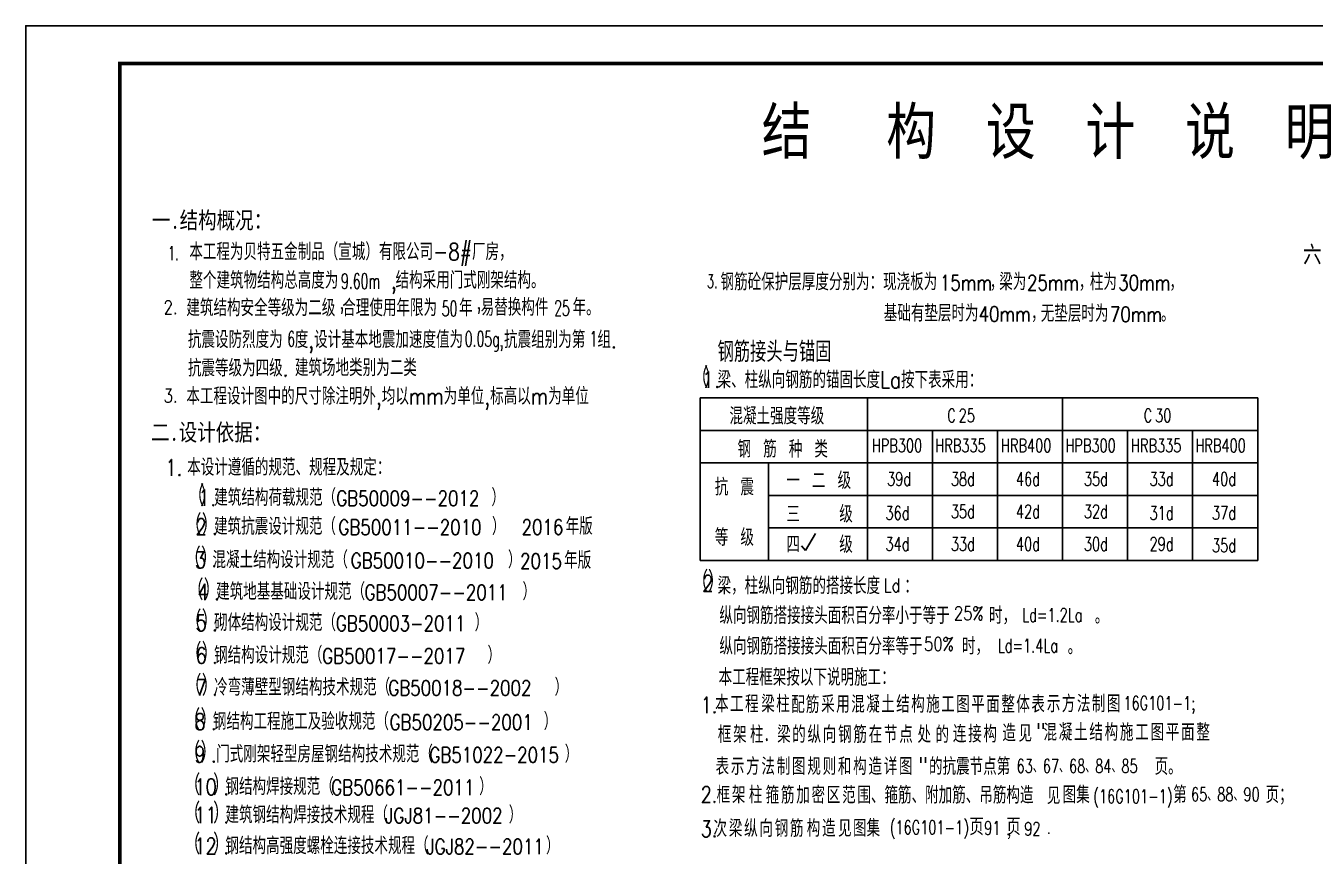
# Model space of a CAD drawing. Extents: x 36360094 to 36697644, y 75306 to 425482.
# Drawn here: x 36623344 to 36657616, y 403420 to 425482 of the extents above; entities that cross this region are included whole.
import ezdxf

# ---------------------------------------------------------------- set-up
doc = ezdxf.new("R2010")
doc.units = 0
doc.header["$LTSCALE"] = 1000
doc.header["$MEASUREMENT"] = 0
doc.layers.get('0').update_dxf_attribs({"linetype": 'CONTINUOUS'})
doc.layers.add('PUB_TITLE', color=4, linetype='CONTINUOUS')
doc.styles.add('_HZTXT', font='txt.shx', dxfattribs={"width": 0.8, "bigfont": 'hztxt.shx'})
doc.styles.add('_SIMPLEX', font='SIMPLEX', dxfattribs={"width": 0.8})
doc.styles.add('_TXT', font='SIMPLEX.shx', dxfattribs={"width": 0.6})
doc.styles.add('ASC', font='TXT', dxfattribs={"width": 0.75})
doc.styles.add('DIM_FONT', font='SIMPLEX.shx', dxfattribs={"width": 0.8})
doc.styles.add('HZ1', font='txt.shx', dxfattribs={"width": 0.85, "bigfont": 'HZTXT.SHX'})
doc.styles.add('TXT', font='romans.shx', dxfattribs={"width": 0.7, "height": 250, "bigfont": 'hztxt.shx'})
doc.styles.add('中文', font='', dxfattribs={"width": 0.8, "height": 1000})
doc.styles.get('中文').set_extended_font_data('SimSun')

msp = doc.modelspace()

# ---------------------------------------------------------------- linework, layer by layer
for p, q in [((36641269.1, 415595.7, 0), (36641269.1, 411275.7, 0)), ((36641269.1, 415595.7, 0), (36656086.7, 415595.7, 0)), ((36645718.7, 415595.7, 0), (36645718.7, 411275.7, 0)), ((36650902.7, 415595.7, 0), (36650902.7, 411275.7, 0)), ((36656086.7, 415595.7, 0), (36656086.7, 411275.7, 0)), ((36641269.1, 414731.7, 0), (36656086.7, 414731.7, 0)), ((36647446.7, 414731.7, 0), (36647446.7, 411275.7, 0)), ((36649174.7, 414731.7, 0), (36649174.7, 411275.7, 0)), ((36652630.7, 414731.7, 0), (36652630.7, 411275.7, 0)), ((36654358.7, 414731.7, 0), (36654358.7, 411275.7, 0)), ((36656086.7, 413867.7, 0), (36641269.1, 413867.7, 0)), ((36643083.5, 413867.7, 0), (36643083.5, 411275.7, 0)), ((36643083.5, 413003.7, 0), (36656086.7, 413003.7, 0)), ((36643083.5, 412139.7, 0), (36656086.7, 412139.7, 0)), ((36644070, 411539.1, 0), (36644331.9, 411992.1, 0)), ((36643964.7, 411666.4, 0), (36644070, 411539.1, 0)), ((36641269.1, 411275.7, 0), (36656086.7, 411275.7, 0))]:
    msp.add_line(p, q)
at = {"const_width": 22.5, "elevation": 0}
msp.add_lwpolyline([(36650524.2, 404030, 1), (36650546.7, 404030, 1)], format="xyb", close=True, dxfattribs=at)
at = {"layer": 'PUB_TITLE'}
msp.add_lwpolyline([(36623344.3, 383482.4), (36697644.3, 383482.4), (36697644.3, 425482.4), (36623344.3, 425482.4)], close=True, dxfattribs=at)
at = {"layer": 'PUB_TITLE', "const_width": 100}
msp.add_lwpolyline([(36625844.3, 384482.4), (36696644.3, 384482.4), (36696644.3, 424482.4), (36625844.3, 424482.4)], close=True, dxfattribs=at)

# ---------------------------------------------------------------- texts
for s, height, style, width, p in [('结   构  设  计  说  明', 1215, '中文', 0.8, (36642902.8, 422078.9)), ('一.结构概况：', 450, '中文', 0.8, (36626698.1, 420092.4)), ('1.', 373.56, '_SIMPLEX', 0.6, (36627120.6, 419255.3, 0)), ('本工程为贝特五金制品（宣城）有限公司-8#厂房，', 450, '_HZTXT', 0.8, (36627690.4, 419255.3, 0)), ('六.钢结构部分', 450, '中文', 0.8, (36657292.7, 419187.3, 0)), ('整个建筑物结构总高度为    ,', 450, '_HZTXT', 0.8, (36627692.9, 418495.4, 0)), ('9.60m', 405, '_SIMPLEX', 0.6, (36631722.5, 418495.4, 0)), ('结构采用门式刚架结构。', 450, '_HZTXT', 0.8, (36633172.7, 418499.3, 0)), ('3.', 360, '_SIMPLEX', 0.6, (36641451.2, 418515.6)), ('钢筋砼保护层厚度分别为：现浇板为    ，', 450, '_HZTXT', 0.8, (36641810.3, 418454.1)), ('15mm ', 405, '_TXT', 0.8, (36647640.2, 418454.1)), ('梁为    ，', 450, '_HZTXT', 0.8, (36649217, 418454.1)), ('25mm ', 405, '_TXT', 0.8, (36649955.5, 418454.1)), ('柱为    ，', 450, '_HZTXT', 0.8, (36651625.2, 418454.1)), ('30mm ', 405, '_TXT', 0.8, (36652380.4, 418454.1)), ('2.               ', 360, '_TXT', 0.8, (36627007.5, 417824.2, 0)), ('建筑结构安全等级为二级', 450, '_HZTXT', 0.8, (36627611.9, 417765.9, 0)), ('合理使用年限为', 450, '_HZTXT', 0.8, (36631755.8, 417765.9, 0)), ('50', 405, '_SIMPLEX', 0.6, (36634400, 417765.9, 0)), ('年', 450, '_HZTXT', 0.8, (36634861.4, 417765.9, 0)), ('易替换构件  年。', 450, '_HZTXT', 0.8, (36635435, 417778.2, 0)), ('25', 405, '_SIMPLEX', 0.6, (36637388.5, 417778.2, 0)), ('基础有垫层时为    ，', 450, '_HZTXT', 0.8, (36646147.6, 417623.2)), (',', 432, '_SIMPLEX', 0.6, (36631689.3, 417961.7, 0)), (',', 432, '_SIMPLEX', 0.6, (36635331.8, 417961.7, 0)), ('40mm ', 405, '_TXT', 0.8, (36648670.3, 417623.2)), ('无垫层时为    。', 450, '_HZTXT', 0.8, (36650321.3, 417613.8)), ('70mm', 405, '_TXT', 0.8, (36652159.5, 417613.8)), ('抗震设防烈度为 度,设计基本地震加速度值为   抗震组别为第 组.', 450, '_HZTXT', 0.8, (36627653.1, 416920, 0)), ('6', 405, '_SIMPLEX', 0.6, (36630294.1, 416961.3, 0)), ('0.05g,', 405, '_SIMPLEX', 0.6, (36635011.8, 416961.3, 0)), ('1', 405, '_SIMPLEX', 0.6, (36638327, 416961.3, 0)), ('钢筋接头与锚固', 540, '_HZTXT', 0.8, (36641731.5, 416549.6, 0)), ('抗震等级为四级.', 450, '_HZTXT', 0.8, (36627653.1, 416163.7, 0)), ('建筑场地类别为二类', 450, '_HZTXT', 0.8, (36630497.7, 416173.8, 0)), ('（', 540, '_HZTXT', 0.8, (36641048.2, 415864.5, 0)), ('）', 540, '_HZTXT', 0.8, (36641374.8, 415864.5, 0)), ('1', 432, '_TXT', 0.8, (36641325.7, 415864.5, 0)), ('梁、柱纵向钢筋的锚固长度La按下表采用：', 450, '_HZTXT', 0.8, (36641731.5, 415852.7, 0)), ('3.               ', 360, '_TXT', 0.8, (36627007.5, 415474.8, 0)), ('本工程设计图中的尺寸除注明外,均以mm为单位,标高以m为单位', 450, '_HZTXT', 0.8, (36627611.9, 415416.5, 0)), ('.', 432, '_TXT', 0.8, (36641648.9, 415864.5, 0)), ('混凝土强度等级', 450, '_HZTXT', 0.8, (36642046, 414889.9, 0)), ('C', 360, 'TXT', 0.7, (36647836.7, 414947.7, 0)), ('25', 360, 'TXT', 0.7, (36648139.1, 414947.7, 0)), ('C', 360, 'TXT', 0.7, (36653058.1, 414947.7, 0)), ('30', 360, 'TXT', 0.7, (36653360.5, 414947.7, 0)), ('二.设计依据：', 450, '中文', 0.8, (36626673.8, 414458.7)), ('钢 筋 种 类', 450, '_HZTXT', 0.8, (36642262.7, 414011.6, 0)), ('HPB300', 360, 'TXT', 0.7, (36645830.1, 414151.2, 0)), ('HRB335', 360, 'TXT', 0.7, (36647519.5, 414151.2, 0)), ('HRB400', 360, 'TXT', 0.7, (36649264.1, 414151.2, 0)), ('HPB300', 360, 'TXT', 0.7, (36650975.5, 414151.2, 0)), ('HRB335', 360, 'TXT', 0.7, (36652720.1, 414151.2, 0)), ('HRB400', 360, 'TXT', 0.7, (36654431.5, 414151.2, 0)), ('本设计遵循的规范、规程及规定：', 450, '_HZTXT', 0.8, (36627634.3, 413529.4)), ('1.', 432, '_TXT', 0.8, (36627056.6, 413529.4)), ('一 二 级', 450, '_HZTXT', 0.8, (36643559.4, 413176.3, 0)), ('（', 540, '_HZTXT', 0.8, (36627653.5, 412726.3)), ('）', 540, '_HZTXT', 0.8, (36627980.1, 412726.3)), ('抗 震', 450, '_HZTXT', 0.8, (36641657.9, 413003.7, 0)), ('39d', 360, 'TXT', 0.7, (36646237.1, 413262.9, 0)), ('38d', 360, 'TXT', 0.7, (36647931.2, 413262.9, 0)), ('46d', 360, 'TXT', 0.7, (36649662, 413262.9, 0)), ('35d', 360, 'TXT', 0.7, (36651466.6, 413262.9, 0)), ('33d', 360, 'TXT', 0.7, (36653212.6, 413262.9, 0)), ('40d', 360, 'TXT', 0.7, (36654873.1, 413262.9, 0)), ('1', 432, '_TXT', 0.8, (36627931, 412726.3)), ('建筑结构荷载规范（', 450, '_HZTXT', 0.8, (36628353.1, 412726.3)), ('GB50009--2012', 405, '_TXT', 0.8, (36631596.6, 412726.3)), ('）', 450, '_HZTXT', 0.8, (36635720.6, 412726.3)), ('.', 432, '_TXT', 0.8, (36628254.2, 412726.3)), ('三   级', 450, '_HZTXT', 0.8, (36643559.4, 412283.6, 0)), ('36d', 360, 'TXT', 0.7, (36646193.9, 412355.7, 0)), ('35d', 360, 'TXT', 0.7, (36647931.2, 412398.9, 0)), ('42d', 360, 'TXT', 0.7, (36649662, 412398.9, 0)), ('32d', 360, 'TXT', 0.7, (36651466.6, 412398.9, 0)), ('31d', 360, 'TXT', 0.7, (36653212.6, 412355.7, 0)), ('37d', 360, 'TXT', 0.7, (36654873.1, 412361.3, 0)), ('（', 540, '_HZTXT', 0.8, (36627580.1, 411957.6)), ('2', 432, '_TXT', 0.8, (36627857.6, 411957.6)), ('）', 540, '_HZTXT', 0.8, (36628021.9, 411957.6)), ('建筑抗震设计规范（', 450, '_HZTXT', 0.8, (36628349, 411957.6)), ('GB50011--2010', 405, '_TXT', 0.8, (36631653.7, 411957.6)), ('）', 450, '_HZTXT', 0.8, (36635733.5, 411957.6)), ('2016', 405, '_TXT', 0.8, (36636522.7, 411961.4)), ('年版', 450, '_HZTXT', 0.8, (36637692.9, 411961.4)), ('.', 432, '_TXT', 0.8, (36628296, 411957.6)), ('等 级', 450, '_HZTXT', 0.8, (36641657.9, 411664.5, 0)), ('四   级', 450, '_HZTXT', 0.8, (36643559.4, 411477.2, 0)), ('（', 540, '_HZTXT', 0.8, (36627560.8, 411071.2)), ('）', 540, '_HZTXT', 0.8, (36628002.6, 411071.2)), ('34d', 360, 'TXT', 0.7, (36646193.9, 411534.9, 0)), ('33d', 360, 'TXT', 0.7, (36647931.2, 411534.1, 0)), ('40d', 360, 'TXT', 0.7, (36649662, 411534.1, 0)), ('30d', 360, 'TXT', 0.7, (36651466.6, 411534.1, 0)), ('29d', 360, 'TXT', 0.7, (36653212.6, 411534.9, 0)), ('35d', 360, 'TXT', 0.7, (36654873.1, 411496.6, 0)), ('3', 432, '_TXT', 0.8, (36627838.3, 411071.2)), ('混凝土结构设计规范（', 450, '_HZTXT', 0.8, (36628305.9, 411071.2)), ('GB50010--2010', 405, '_TXT', 0.8, (36631981.4, 411071.2)), ('）', 450, '_HZTXT', 0.8, (36636158.3, 411071.2)), ('2015', 405, '_TXT', 0.8, (36636482.9, 411058.8)), ('年版', 450, '_HZTXT', 0.8, (36637653.1, 411058.8)), ('.', 432, '_TXT', 0.8, (36628276.7, 411103.8)), ('（', 540, '_HZTXT', 0.8, (36641048.2, 410450.6, 0)), ('）', 540, '_HZTXT', 0.8, (36641475.6, 410450.6, 0)), ('（', 540, '_HZTXT', 0.8, (36627634.4, 410226.4)), ('4', 432, '_TXT', 0.8, (36627911.9, 410226.4)), ('）', 540, '_HZTXT', 0.8, (36628076.2, 410226.4)), ('建筑地基基础设计规范（', 450, '_HZTXT', 0.8, (36628403.3, 410226.4)), ('GB50007--2011', 405, '_TXT', 0.8, (36632347.5, 410226.4)), ('）', 450, '_HZTXT', 0.8, (36636545.9, 410226.4)), ('2', 432, '_TXT', 0.8, (36641325.7, 410450.6, 0)), ('梁，柱纵向钢筋的搭接长度  ：', 450, '_HZTXT', 0.8, (36641731.5, 410380.9, 0)), ('Ld', 360, 'DIM_FONT', 0.8, (36646145.8, 410435.2, 0)), ('.', 432, '_TXT', 0.8, (36628350.3, 410226.4)), ('.', 432, '_TXT', 0.8, (36641749.6, 410450.6, 0)), ('（', 540, '_HZTXT', 0.8, (36627580.1, 409402.2)), ('）', 540, '_HZTXT', 0.8, (36628021.9, 409402.2)), ('砌体结构设计规范（', 450, '_HZTXT', 0.8, (36628349, 409402.2)), ('）', 450, '_HZTXT', 0.8, (36635274.3, 409402.2)), ('纵向钢筋搭接接头面积百分率小于等于   时，      。', 450, '_HZTXT', 0.8, (36641779.3, 409589.6, 0)), ('25%', 360, 'DIM_FONT', 0.8, (36648013.2, 409693.8, 0)), ('Ld=1.2La', 360, 'DIM_FONT', 0.7, (36649831.1, 409650.1, 0)), ('5', 432, '_TXT', 0.8, (36627857.6, 409402.2)), ('GB50003-2011', 405, '_TXT', 0.8, (36631586, 409402.2)), ('.', 432, '_TXT', 0.8, (36628296, 409402.2)), ('纵向钢筋搭接接头面积百分率等于   时，      。', 450, '_HZTXT', 0.8, (36641779.3, 408775.5, 0)), ('50%', 360, 'DIM_FONT', 0.8, (36647218.1, 408879.7, 0)), ('（', 540, '_HZTXT', 0.8, (36627580.1, 408536.2)), ('6', 432, '_TXT', 0.8, (36627857.6, 408536.2)), ('）', 540, '_HZTXT', 0.8, (36628021.9, 408536.2)), ('钢结构设计规范（', 450, '_HZTXT', 0.8, (36628349, 408536.2)), ('GB50017--2017', 405, '_TXT', 0.8, (36631221.7, 408536.2)), ('）', 450, '_HZTXT', 0.8, (36635616.2, 408536.2)), ('Ld=1.4La ', 360, 'DIM_FONT', 0.7, (36649181.3, 408836.1, 0)), ('.', 432, '_TXT', 0.8, (36628296, 408536.2)), ('（', 540, '_HZTXT', 0.8, (36627580.1, 407686.5)), ('）', 540, '_HZTXT', 0.8, (36628021.9, 407686.5)), ('冷弯薄壁型钢结构技术规范（', 450, '_HZTXT', 0.8, (36628349, 407686.5)), ('）', 450, '_HZTXT', 0.8, (36637398.6, 407686.5)), ('本工程框架按以下说明施工：', 450, '_HZTXT', 0.8, (36641758.8, 407949.7, 0)), ('7', 432, '_TXT', 0.8, (36627857.6, 407686.5)), ('GB50018--2002', 405, '_TXT', 0.8, (36632979.3, 407686.5)), ('.', 432, '_TXT', 0.8, (36628296, 407686.5)), ('1.', 432, '_TXT', 0.8, (36641281.9, 407221, 0)), ('本', 450, '_HZTXT', 0.8, (36641664.9, 407238.7, 0)), ('工', 450, '_HZTXT', 0.8, (36642063.9, 407238.7, 0)), ('程', 450, '_HZTXT', 0.8, (36642462.9, 407238.7, 0)), ('梁', 450, '_HZTXT', 0.8, (36642891.2, 407239.2, 0)), ('柱', 450, '_HZTXT', 0.8, (36643290.2, 407239.2, 0)), ('配', 450, '_HZTXT', 0.8, (36643689.4, 407224.5, 0)), ('筋', 450, '_HZTXT', 0.8, (36644075.4, 407224.5, 0)), ('采', 450, '_HZTXT', 0.8, (36644484.4, 407231, 0)), ('用', 450, '_HZTXT', 0.8, (36644883.4, 407231, 0)), ('混', 450, '_HZTXT', 0.8, (36645282.3, 407231, 0)), ('凝', 450, '_HZTXT', 0.8, (36645681.3, 407231, 0)), ('土', 450, '_HZTXT', 0.8, (36646080.3, 407231, 0)), ('结', 450, '_HZTXT', 0.8, (36646479.3, 407231, 0)), ('构', 450, '_HZTXT', 0.8, (36646878.3, 407231, 0)), ('施', 450, '_HZTXT', 0.8, (36647277.3, 407231, 0)), ('工', 450, '_HZTXT', 0.8, (36647676.3, 407231, 0)), ('图', 450, '_HZTXT', 0.8, (36648075.3, 407231, 0)), ('平', 450, '_HZTXT', 0.8, (36648474.3, 407231, 0)), ('面', 450, '_HZTXT', 0.8, (36648873.3, 407231, 0)), ('整', 450, '_HZTXT', 0.8, (36649272.2, 407231, 0)), ('体', 450, '_HZTXT', 0.8, (36649671.2, 407231, 0)), ('表', 450, '_HZTXT', 0.8, (36650070.2, 407231, 0)), ('示', 450, '_HZTXT', 0.8, (36650482.2, 407244, 0)), ('方', 450, '_HZTXT', 0.8, (36650881.2, 407244, 0)), ('法', 450, '_HZTXT', 0.8, (36651280.2, 407244, 0)), ('制', 450, '_HZTXT', 0.8, (36651679.2, 407244, 0)), ('图', 450, '_HZTXT', 0.8, (36652078.2, 407244, 0)), ('16G101-1;', 360, 'DIM_FONT', 0.7, (36652518.5, 407308.1, 0)), ('（', 540, '_HZTXT', 0.8, (36627548.2, 406775.7)), ('8', 432, '_TXT', 0.8, (36627825.7, 406775.7)), ('）', 540, '_HZTXT', 0.8, (36627990, 406775.7)), ('钢结构工程施工及验收规范（', 450, '_HZTXT', 0.8, (36628317.1, 406775.7)), ('GB50205--2001', 405, '_TXT', 0.8, (36633013.9, 406775.7)), ('）', 450, '_HZTXT', 0.8, (36637109.1, 406775.7)), ('.', 432, '_TXT', 0.8, (36628264.1, 406775.7)), ('框', 450, '_HZTXT', 0.8, (36641737.6, 406428.1, 0)), ('架', 450, '_HZTXT', 0.8, (36642144, 406428.1, 0)), ('柱．梁', 450, '_HZTXT', 0.8, (36642593.2, 406428.1, 0)), ('的', 450, '_HZTXT', 0.8, (36643715.1, 406428.1, 0)), ('纵', 450, '_HZTXT', 0.8, (36644121.5, 406428.1, 0)), ('向', 450, '_HZTXT', 0.8, (36644527.9, 406428.1, 0)), ('钢', 450, '_HZTXT', 0.8, (36644934.3, 406428.1, 0)), ('筋', 450, '_HZTXT', 0.8, (36645340.8, 406428.1, 0)), ('在', 450, '_HZTXT', 0.8, (36645747.2, 406428.1, 0)), ('节', 450, '_HZTXT', 0.8, (36646153.6, 406428.1, 0)), ('点', 450, '_HZTXT', 0.8, (36646560, 406428.1, 0)), ('处', 450, '_HZTXT', 0.8, (36647046.4, 406428.1, 0)), ('的', 450, '_HZTXT', 0.8, (36647523.1, 406422.9, 0)), ('连', 450, '_HZTXT', 0.8, (36647985.2, 406441, 0)), ('接', 450, '_HZTXT', 0.8, (36648391.6, 406441, 0)), ('构', 450, '_HZTXT', 0.8, (36648798, 406441, 0)), ('造', 450, '_HZTXT', 0.8, (36649300.5, 406469.6, 0)), ('见', 450, '_HZTXT', 0.8, (36649728.6, 406458.1, 0)), ('"', 450, '_HZTXT', 0.8, (36650197, 406506.7, 0)), ('混', 450, '_HZTXT', 0.8, (36650392.5, 406486.3, 0)), ('凝', 450, '_HZTXT', 0.8, (36650798.9, 406486.3, 0)), ('土', 450, '_HZTXT', 0.8, (36651205.3, 406486.3, 0)), ('结', 450, '_HZTXT', 0.8, (36651611.7, 406486.3, 0)), ('构', 450, '_HZTXT', 0.8, (36652018.1, 406486.3, 0)), ('施', 450, '_HZTXT', 0.8, (36652424.5, 406486.3, 0)), ('工', 450, '_HZTXT', 0.8, (36652830.9, 406486.3, 0)), ('图', 450, '_HZTXT', 0.8, (36653237.3, 406486.3, 0)), ('平', 450, '_HZTXT', 0.8, (36653643.8, 406486.3, 0)), ('面', 450, '_HZTXT', 0.8, (36654050.2, 406486.3, 0)), ('整', 450, '_HZTXT', 0.8, (36654456.6, 406486.3, 0)), ('（', 540, '_HZTXT', 0.8, (36627548.2, 405909.3)), ('）', 540, '_HZTXT', 0.8, (36627990, 405909.3)), ('9', 432, '_TXT', 0.8, (36627825.7, 405909.3)), ('门式刚架轻型房屋钢结构技术规范（', 450, '_HZTXT', 0.8, (36628405.3, 405908.8)), ('GB51022-2015', 405, '_TXT', 0.8, (36634072.4, 405908.8)), ('）', 450, '_HZTXT', 0.8, (36637669.4, 405908.8)), ('.', 432, '_TXT', 0.8, (36628264.1, 405909.3)), ('表', 450, '_HZTXT', 0.8, (36641677.4, 405578.6, 0)), ('示', 450, '_HZTXT', 0.8, (36642083.8, 405578.6, 0)), ('方', 450, '_HZTXT', 0.8, (36642490.2, 405578.6, 0)), ('法', 450, '_HZTXT', 0.8, (36642896.6, 405578.6, 0)), ('制', 450, '_HZTXT', 0.8, (36643303, 405578.6, 0)), ('图', 450, '_HZTXT', 0.8, (36643709.4, 405578.6, 0)), ('规', 450, '_HZTXT', 0.8, (36644115.8, 405578.6, 0)), ('则', 450, '_HZTXT', 0.8, (36644522.2, 405578.6, 0)), ('和', 450, '_HZTXT', 0.8, (36644928.6, 405578.6, 0)), ('构', 450, '_HZTXT', 0.8, (36645335, 405578.6, 0)), ('造', 450, '_HZTXT', 0.8, (36645741.4, 405578.6, 0)), ('详', 450, '_HZTXT', 0.8, (36646147.8, 405578.6, 0)), ('图', 450, '_HZTXT', 0.8, (36646554.3, 405578.6, 0)), ('"', 450, '_HZTXT', 0.8, (36647075.6, 405598.8, 0)), ('的抗震节点第           页。', 450, '_HZTXT', 0.8, (36647350.5, 405578.6, 0)), ('63、67、68、84、85', 360, '_HZTXT', 0.7, (36649678.7, 405634.3, 0)), ('（', 540, '_HZTXT', 0.8, (36627548.2, 405044.8)), ('10', 432, '_TXT', 0.8, (36627825.7, 405044.8)), ('）', 540, '_HZTXT', 0.8, (36628323.7, 405044.8)), ('钢结构焊接规范（', 450, '_HZTXT', 0.8, (36628650.7, 405044.8)), ('GB50661--2011', 405, '_TXT', 0.8, (36631462.9, 405044.8)), ('）', 450, '_HZTXT', 0.8, (36635394.8, 405044.8)), ('2.', 432, '_TXT', 0.8, (36641281.9, 404842.5, 0)), ('框', 450, '_HZTXT', 0.8, (36641705.9, 404823.7, 0)), ('架', 450, '_HZTXT', 0.8, (36642112.3, 404823.7, 0)), ('柱', 450, '_HZTXT', 0.8, (36642561.4, 404823.7, 0)), ('箍', 450, '_HZTXT', 0.8, (36643008.7, 404818.2, 0)), ('筋', 450, '_HZTXT', 0.8, (36643415.2, 404818.2, 0)), ('加', 450, '_HZTXT', 0.8, (36643821.6, 404818.2, 0)), ('密', 450, '_HZTXT', 0.8, (36644228, 404818.2, 0)), ('区', 450, '_HZTXT', 0.8, (36644634.4, 404818.2, 0)), ('范', 450, '_HZTXT', 0.8, (36645040.8, 404818.2, 0)), ('围、箍筋、附加筋、吊筋构造', 450, '_HZTXT', 0.8, (36645447.2, 404818.2, 0)), ('见', 450, '_HZTXT', 0.8, (36650482.7, 404802.6, 0)), ('图集', 450, '_HZTXT', 0.8, (36650902.8, 404825.2, 0)), ('(16G101-1)', 360, 'DIM_FONT', 0.7, (36651716.8, 404829.7, 0)), ('第      页；', 450, '_HZTXT', 0.8, (36653842.8, 404829.7, 0)), ('65、88、90', 360, '_HZTXT', 0.7, (36654314.2, 404882.2, 0)), ('（', 540, '_HZTXT', 0.8, (36627548.2, 404294.7)), ('）', 540, '_HZTXT', 0.8, (36628323.7, 404294.7)), ('.', 432, '_TXT', 0.8, (36628597.8, 405044.8)), ('建筑钢结构焊接技术规程（', 450, '_HZTXT', 0.8, (36628650.7, 404294.7)), ('）', 450, '_HZTXT', 0.8, (36636181.2, 404294.7)), ('11', 432, '_TXT', 0.8, (36627825.7, 404294.7)), ('JGJ81--2002', 405, '_TXT', 0.8, (36632892.8, 404294.7)), ('次', 450, '_HZTXT', 0.8, (36641624.1, 403931.9, 0)), ('梁', 450, '_HZTXT', 0.8, (36642030.5, 403931.9, 0)), ('纵', 450, '_HZTXT', 0.8, (36642436.9, 403931.9, 0)), ('向', 450, '_HZTXT', 0.8, (36642843.3, 403931.9, 0)), ('钢', 450, '_HZTXT', 0.8, (36643249.7, 403931.9, 0)), ('筋', 450, '_HZTXT', 0.8, (36643656.1, 403931.9, 0)), ('构', 450, '_HZTXT', 0.8, (36644100.8, 403936.3, 0)), ('造', 450, '_HZTXT', 0.8, (36644507.2, 403936.3, 0)), ('图集', 450, '_HZTXT', 0.8, (36645331.6, 403938.9, 0)), ('(16G101-1)', 360, 'DIM_FONT', 0.7, (36646307.2, 404004.7, 0)), ('页', 450, 'HZ1', 0.85, (36648424.1, 403976.5, 0)), ('页', 450, 'HZ1', 0.85, (36649406.3, 403976.5, 0)), ('（', 540, '_HZTXT', 0.8, (36627548.2, 403473.2)), ('）', 540, '_HZTXT', 0.8, (36628323.7, 403473.2)), ('.', 432, '_TXT', 0.8, (36628597.8, 404294.7)), ('3.', 432, '_TXT', 0.8, (36641281.9, 403928, 0)), ('见', 450, '_HZTXT', 0.8, (36644934.2, 403936.4, 0)), ('91', 360, 'DIM_FONT', 0.7, (36648816.2, 403989.2, 0)), ('92', 360, 'DIM_FONT', 0.7, (36649883.2, 403967.6, 0)), ('12', 432, '_TXT', 0.8, (36627825.7, 403473.2)), ('钢结构高强度螺栓连接技术规程（', 450, '_HZTXT', 0.8, (36628650.7, 403473.2)), ('JGJ82--2011', 405, '_TXT', 0.8, (36633989.1, 403473.2)), ('）', 450, '_HZTXT', 0.8, (36637170.3, 403473.2)), (',', 360, 'ASC', 0.75, (36649389.7, 403960.6, 0)), ('.', 432, '_TXT', 0.8, (36628597.8, 403473.2))]:
    msp.add_text(s, height=height, dxfattribs=dict(style=style, width=width)).set_placement(p)

doc.saveas('drawing.dxf')
